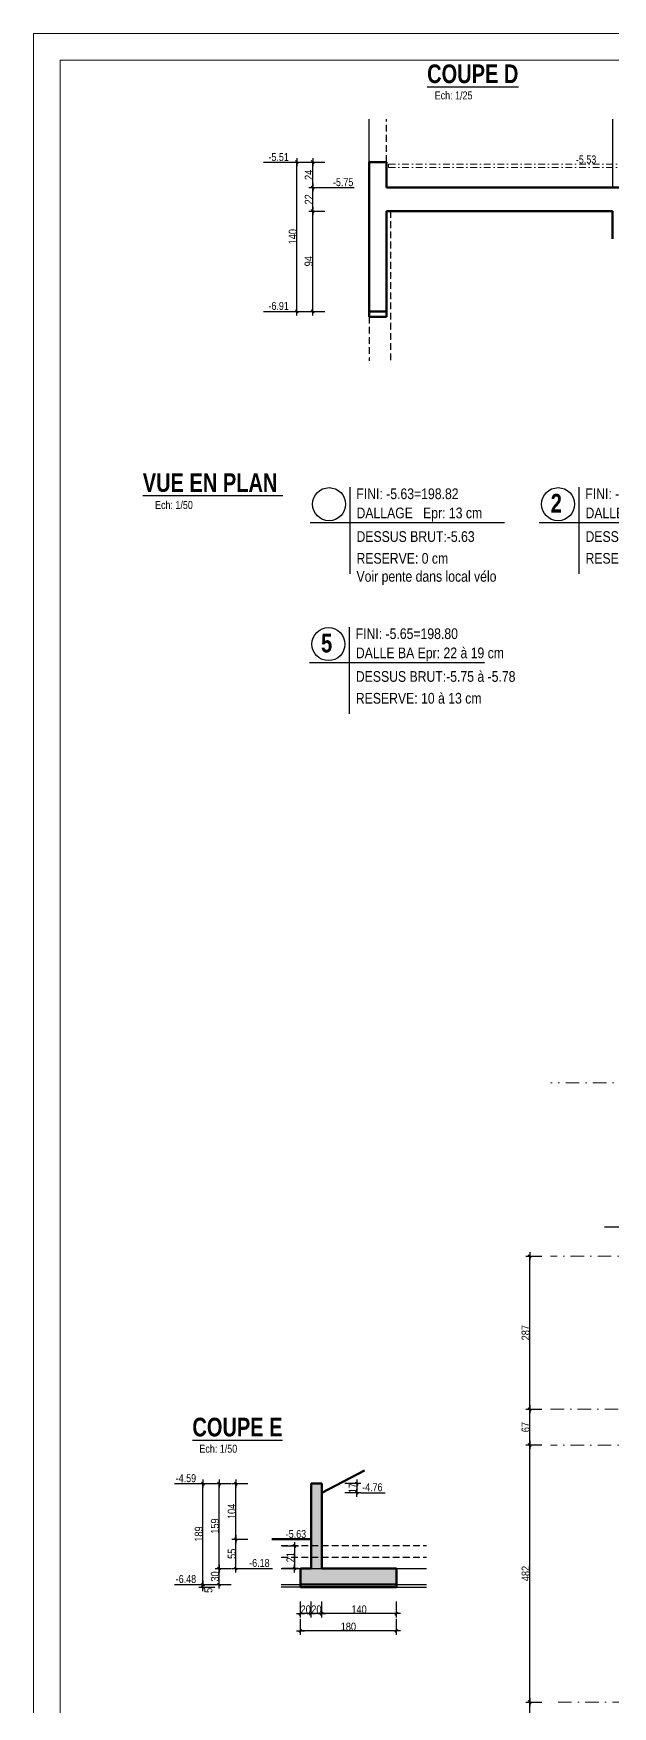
# Model space of a CAD drawing. Header units: centimetres. Extents: x 28113 to 82487, y -42944 to -12804.
# Drawn here: x 29133 to 30218, y -38185 to -35048 of the extents above; entities that cross this region are included whole.
import ezdxf
from ezdxf.enums import TextEntityAlignment as Align

# ---------------------------------------------------------------- set-up
doc = ezdxf.new("R2010")
doc.units = ezdxf.units.CM
doc.header["$LTSCALE"] = 0.5
doc.linetypes.add('CACHEX2', pattern=[19.05, 12.7, -6.35])
doc.linetypes.add('TIRETPTX2', pattern=[50.8, 25.4, -12.7, 0, -12.7])
doc.layers.get('DEFPOINTS').update_dxf_attribs({"linetype": 'CONTINUOUS'})
for name, color, linetype, lineweight in [('01_Cad_1_', 5, 'CONTINUOUS', 9), ('01_murs_coup', 5, 'CONTINUOUS', 60), ('01_tram_axes', 2, 'TIRETPTX2', 9)]:
    doc.layers.add(name, color=color, linetype=linetype, lineweight=lineweight)
for name, color, linetype in [('01_cote_gen', 4, 'CONTINUOUS'), ('01_linteaux', 2, 'CONTINUOUS'), ('01_poch_murs', 253, 'CONTINUOUS'), ('01_texte', 230, 'CONTINUOUS'), ('AA_COTES', 2, 'CONTINUOUS')]:
    doc.layers.add(name, color=color, linetype=linetype)
doc.styles.add('ARIAL NA', font='ARIALN.TTF')
doc.styles.add('impact', font='impact.ttf')
doc.styles.add('MATTE_TXT', font='arial.ttf')
doc.styles.add('STYLE2', font='ARIALN.TTF')
doc.dimstyles.new('JB25', dxfattribs={"dimscale": 0.1, "dimtxt": 150, "dimasz": 15, "dimexe": 0.1, "dimexo": 0.1, "dimgap": 0.09, "dimtad": 1, "dimdec": 1, "dimlfac": 0.5, "dimdsep": 46, "dimtxsty": 'STYLE2', "dimblk1": 'BOND_G', "dimblk2": 'BOND_D', "dimsah": 1, "dimcen": 1.5, "dimdle": 0.01, "dimse1": 1, "dimse2": 1, "dimclrd": 4, "dimclre": 2, "dimclrt": 6, "dimazin": 2, "dimtfac": 2.333333, "dimtdec": 1, "dimtix": 1, "dimtmove": 2, "dimatfit": 3, "dimldrblk": 'BOND_G', "dimfxl": 1, "dimtolj": 1, "dimtzin": 0, "dimarcsym": 0})
doc.dimstyles.new('JB50', dxfattribs={"dimscale": 0.1, "dimtxt": 150, "dimasz": 15, "dimexe": 0.1, "dimexo": 0.1, "dimgap": 0.09, "dimtad": 1, "dimdec": 1, "dimdsep": 46, "dimtxsty": 'STYLE2', "dimblk1": 'BOND_G', "dimblk2": 'BOND_D', "dimsah": 1, "dimcen": 1.5, "dimdle": 0.01, "dimse1": 1, "dimse2": 1, "dimclrd": 4, "dimclre": 2, "dimclrt": 6, "dimazin": 2, "dimtfac": 2.333333, "dimtdec": 1, "dimtix": 1, "dimtmove": 2, "dimatfit": 3, "dimldrblk": 'BOND_G', "dimfxl": 1, "dimtolj": 1, "dimtzin": 0, "dimarcsym": 0})

# ---------------------------------------------------------------- blocks, each defined once
blk = doc.blocks.new('BOND_G')
at = {"layer": 'AA_COTES', "color": 0}
for p, q in [((5, 0), (-5, 0)), ((1.8, 1.8), (-1.8, -1.8)), ((0, -5), (0, 15))]:
    blk.add_line(p, q, dxfattribs=at)
blk = doc.blocks.new('BOND_D')
at = {"layer": 'AA_COTES', "color": 0}
for p, q in [((5, 0), (-5, 0)), ((-1.8, -1.8), (1.8, 1.8)), ((0, 5), (0, -15))]:
    blk.add_line(p, q, dxfattribs=at)
blk = doc.blocks.new('*D3740')
at = {"layer": '01_cote_gen', "color": 4, "lineweight": -2, "ltscale": 2, "transparency": 16777216}
blk.add_line((30062.8, -38937), (30062.8, -38178), dxfattribs=at)
at = {"layer": 'DEFPOINTS', "color": 0, "ltscale": 2}
for p in [(30062.8, -38176.5), (30101.7, -38176.5), (30419.9, -38938.5)]:
    blk.add_point(p, dxfattribs=at)
at = {"layer": '01_cote_gen', "color": 4, "lineweight": -2, "ltscale": 2, "transparency": 16777216, "xscale": 1.5, "yscale": 1.5, "zscale": 1.5}
for name, p, rotation in [('BOND_D', (30062.8, -38176.5), 90), ('BOND_G', (30062.8, -38938.5), 270)]:
    blk.add_blockref(name, p, dxfattribs=dict(at, rotation=rotation))
at = {"layer": '01_cote_gen', "color": 6, "ltscale": 2, "transparency": 16777216, "insert": (30055.2, -38480.4), "char_height": 15, "attachment_point": 5, "rotation": 90, "style": 'STYLE2'}
blk.add_mtext('\\A1;762', dxfattribs=at)
blk = doc.blocks.new('*D3741')
at = {"layer": '01_cote_gen', "color": 4, "lineweight": -2, "ltscale": 2, "transparency": 16777216}
blk.add_line((30062.8, -38175), (30062.8, -37696), dxfattribs=at)
at = {"layer": 'DEFPOINTS', "color": 0, "ltscale": 2}
for p in [(30062.8, -37694.5), (30101.7, -37694.5), (30101.7, -38176.5)]:
    blk.add_point(p, dxfattribs=at)
at = {"layer": '01_cote_gen', "color": 4, "lineweight": -2, "ltscale": 2, "transparency": 16777216, "xscale": 1.5, "yscale": 1.5, "zscale": 1.5}
for name, p, rotation in [('BOND_D', (30062.8, -37694.5), 90), ('BOND_G', (30062.8, -38176.5), 270)]:
    blk.add_blockref(name, p, dxfattribs=dict(at, rotation=rotation))
at = {"layer": '01_cote_gen', "color": 6, "ltscale": 2, "transparency": 16777216, "insert": (30055.2, -37935.5), "char_height": 15, "attachment_point": 5, "rotation": 90, "style": 'STYLE2'}
blk.add_mtext('\\A1;482', dxfattribs=at)
blk = doc.blocks.new('*D3742')
at = {"layer": '01_cote_gen', "color": 4, "lineweight": -2, "ltscale": 2, "transparency": 16777216}
blk.add_line((30062.8, -37693), (30062.8, -37629), dxfattribs=at)
at = {"layer": 'DEFPOINTS', "color": 0, "ltscale": 2}
for p in [(30062.8, -37627.5), (30101.7, -37627.5), (30101.7, -37694.5)]:
    blk.add_point(p, dxfattribs=at)
at = {"layer": '01_cote_gen', "color": 4, "lineweight": -2, "ltscale": 2, "transparency": 16777216, "xscale": 1.5, "yscale": 1.5, "zscale": 1.5}
for name, p, rotation in [('BOND_D', (30062.8, -37627.5), 90), ('BOND_G', (30062.8, -37694.5), 270)]:
    blk.add_blockref(name, p, dxfattribs=dict(at, rotation=rotation))
at = {"layer": '01_cote_gen', "color": 6, "ltscale": 2, "transparency": 16777216, "insert": (30055.2, -37661), "char_height": 15, "attachment_point": 5, "rotation": 90, "style": 'STYLE2'}
blk.add_mtext('\\A1;67', dxfattribs=at)
blk = doc.blocks.new('*D3743')
at = {"layer": '01_cote_gen', "color": 4, "lineweight": -2, "ltscale": 2, "transparency": 16777216}
blk.add_line((30062.8, -37626), (30062.8, -37342), dxfattribs=at)
at = {"layer": 'DEFPOINTS', "color": 0, "ltscale": 2}
for p in [(30062.8, -37340.5), (30101.7, -37340.5), (30101.7, -37627.5)]:
    blk.add_point(p, dxfattribs=at)
at = {"layer": '01_cote_gen', "color": 4, "lineweight": -2, "ltscale": 2, "transparency": 16777216, "xscale": 1.5, "yscale": 1.5, "zscale": 1.5}
for name, p, rotation in [('BOND_D', (30062.8, -37340.5), 90), ('BOND_G', (30062.8, -37627.5), 270)]:
    blk.add_blockref(name, p, dxfattribs=dict(at, rotation=rotation))
at = {"layer": '01_cote_gen', "color": 6, "ltscale": 2, "transparency": 16777216, "insert": (30055.2, -37484), "char_height": 15, "attachment_point": 5, "rotation": 90, "style": 'STYLE2'}
blk.add_mtext('\\A1;287', dxfattribs=at)
blk = doc.blocks.new('*D3990')
at = {"layer": '01_cote_gen', "color": 4, "lineweight": -2, "ltscale": 2, "transparency": 16777216}
blk.add_line((29811.4, -38042.9), (29634.4, -38042.9), dxfattribs=at)
at = {"layer": 'DEFPOINTS', "color": 0, "ltscale": 2}
for p in [(29632.9, -37974.2), (29812.9, -37974.2), (29632.9, -38042.9)]:
    blk.add_point(p, dxfattribs=at)
at = {"layer": '01_cote_gen', "color": 4, "lineweight": -2, "ltscale": 2, "transparency": 16777216, "xscale": 1.5, "yscale": 1.5, "zscale": 1.5, "rotation": 180}
blk.add_blockref('BOND_D', (29632.9, -38042.9), dxfattribs=at)
at = {"layer": '01_cote_gen', "color": 4, "lineweight": -2, "ltscale": 2, "transparency": 16777216, "xscale": 1.5, "yscale": 1.5, "zscale": 1.5}
blk.add_blockref('BOND_G', (29812.9, -38042.9), dxfattribs=at)
at = {"layer": '01_cote_gen', "color": 6, "ltscale": 2, "transparency": 16777216, "insert": (29722.9, -38035.2), "char_height": 15, "attachment_point": 5, "style": 'STYLE2'}
blk.add_mtext('\\A1;180', dxfattribs=at)
blk = doc.blocks.new('*D3991')
at = {"layer": '01_cote_gen', "color": 4, "lineweight": -2, "ltscale": 2, "transparency": 16777216}
blk.add_line((29811.4, -38010.6), (29674.4, -38010.6), dxfattribs=at)
at = {"layer": 'DEFPOINTS', "color": 0, "ltscale": 2}
for p in [(29672.9, -37939.2), (29812.9, -37974.2), (29672.9, -38010.6)]:
    blk.add_point(p, dxfattribs=at)
at = {"layer": '01_cote_gen', "color": 4, "lineweight": -2, "ltscale": 2, "transparency": 16777216, "xscale": 1.5, "yscale": 1.5, "zscale": 1.5, "rotation": 180}
blk.add_blockref('BOND_D', (29672.9, -38010.6), dxfattribs=at)
at = {"layer": '01_cote_gen', "color": 4, "lineweight": -2, "ltscale": 2, "transparency": 16777216, "xscale": 1.5, "yscale": 1.5, "zscale": 1.5}
blk.add_blockref('BOND_G', (29812.9, -38010.6), dxfattribs=at)
at = {"layer": '01_cote_gen', "color": 6, "ltscale": 2, "transparency": 16777216, "insert": (29742.9, -38002.9), "char_height": 15, "attachment_point": 5, "style": 'STYLE2'}
blk.add_mtext('\\A1;140', dxfattribs=at)
blk = doc.blocks.new('*D3992')
at = {"layer": '01_cote_gen', "color": 4, "lineweight": -2, "ltscale": 2, "transparency": 16777216}
blk.add_line((29671.4, -38010.6), (29654.4, -38010.6), dxfattribs=at)
at = {"layer": 'DEFPOINTS', "color": 0, "ltscale": 2}
for p in [(29652.9, -37939.2), (29672.9, -37939.2), (29652.9, -38010.6)]:
    blk.add_point(p, dxfattribs=at)
at = {"layer": '01_cote_gen', "color": 4, "lineweight": -2, "ltscale": 2, "transparency": 16777216, "xscale": 1.5, "yscale": 1.5, "zscale": 1.5, "rotation": 180}
blk.add_blockref('BOND_D', (29652.9, -38010.6), dxfattribs=at)
at = {"layer": '01_cote_gen', "color": 4, "lineweight": -2, "ltscale": 2, "transparency": 16777216, "xscale": 1.5, "yscale": 1.5, "zscale": 1.5}
blk.add_blockref('BOND_G', (29672.9, -38010.6), dxfattribs=at)
at = {"layer": '01_cote_gen', "color": 6, "ltscale": 2, "transparency": 16777216, "insert": (29662.9, -38002.9), "char_height": 15, "attachment_point": 5, "style": 'STYLE2'}
blk.add_mtext('\\A1;20', dxfattribs=at)
blk = doc.blocks.new('*D3993')
at = {"layer": '01_cote_gen', "color": 4, "lineweight": -2, "ltscale": 2, "transparency": 16777216}
blk.add_line((29651.4, -38010.6), (29634.4, -38010.6), dxfattribs=at)
at = {"layer": 'DEFPOINTS', "color": 0, "ltscale": 2}
for p in [(29632.9, -37939.2), (29652.9, -37939.2), (29632.9, -38010.6)]:
    blk.add_point(p, dxfattribs=at)
at = {"layer": '01_cote_gen', "color": 4, "lineweight": -2, "ltscale": 2, "transparency": 16777216, "xscale": 1.5, "yscale": 1.5, "zscale": 1.5, "rotation": 180}
blk.add_blockref('BOND_D', (29632.9, -38010.6), dxfattribs=at)
at = {"layer": '01_cote_gen', "color": 4, "lineweight": -2, "ltscale": 2, "transparency": 16777216, "xscale": 1.5, "yscale": 1.5, "zscale": 1.5}
blk.add_blockref('BOND_G', (29652.9, -38010.6), dxfattribs=at)
at = {"layer": '01_cote_gen', "color": 6, "ltscale": 2, "transparency": 16777216, "insert": (29642.9, -38002.9), "char_height": 15, "attachment_point": 5, "style": 'STYLE2'}
blk.add_mtext('\\A1;20', dxfattribs=at)
blk = doc.blocks.new('*D3994')
at = {"layer": '01_cote_gen', "color": 4, "lineweight": -2, "ltscale": 2, "transparency": 16777216}
blk.add_line((29480.5, -37954.5), (29480.5, -37927.5), dxfattribs=at)
at = {"layer": 'DEFPOINTS', "color": 0, "ltscale": 2}
for p in [(29480.5, -37926), (29588.3, -37926), (29588.3, -37956)]:
    blk.add_point(p, dxfattribs=at)
at = {"layer": '01_cote_gen', "color": 4, "lineweight": -2, "ltscale": 2, "transparency": 16777216, "xscale": 1.5, "yscale": 1.5, "zscale": 1.5}
for name, p, rotation in [('BOND_D', (29480.5, -37926), 90), ('BOND_G', (29480.5, -37956), 270)]:
    blk.add_blockref(name, p, dxfattribs=dict(at, rotation=rotation))
at = {"layer": '01_cote_gen', "color": 6, "ltscale": 2, "transparency": 16777216, "insert": (29472.8, -37941), "char_height": 15, "attachment_point": 5, "rotation": 90, "style": 'STYLE2'}
blk.add_mtext('\\A1;30', dxfattribs=at)
blk = doc.blocks.new('*D3995')
at = {"layer": '01_cote_gen', "color": 4, "lineweight": -2, "ltscale": 2, "transparency": 16777216}
blk.add_line((29512, -37924.5), (29512, -37872.5), dxfattribs=at)
at = {"layer": 'DEFPOINTS', "color": 0, "ltscale": 2}
for p in [(29512, -37871), (29608.3, -37871), (29552, -37926)]:
    blk.add_point(p, dxfattribs=at)
at = {"layer": '01_cote_gen', "color": 4, "lineweight": -2, "ltscale": 2, "transparency": 16777216, "xscale": 1.5, "yscale": 1.5, "zscale": 1.5}
for name, p, rotation in [('BOND_D', (29512, -37871), 90), ('BOND_G', (29512, -37926), 270)]:
    blk.add_blockref(name, p, dxfattribs=dict(at, rotation=rotation))
at = {"layer": '01_cote_gen', "color": 6, "ltscale": 2, "transparency": 16777216, "insert": (29504.4, -37898.5), "char_height": 15, "attachment_point": 5, "rotation": 90, "style": 'STYLE2'}
blk.add_mtext('\\A1;55', dxfattribs=at)
blk = doc.blocks.new('*D3996')
at = {"layer": '01_cote_gen', "color": 4, "lineweight": -2, "ltscale": 2, "transparency": 16777216}
blk.add_line((29480.5, -37924.5), (29480.5, -37768.5), dxfattribs=at)
at = {"layer": 'DEFPOINTS', "color": 0, "ltscale": 2}
for p in [(29480.5, -37767), (29608.3, -37767), (29588.3, -37926)]:
    blk.add_point(p, dxfattribs=at)
at = {"layer": '01_cote_gen', "color": 4, "lineweight": -2, "ltscale": 2, "transparency": 16777216, "xscale": 1.5, "yscale": 1.5, "zscale": 1.5}
for name, p, rotation in [('BOND_D', (29480.5, -37767), 90), ('BOND_G', (29480.5, -37926), 270)]:
    blk.add_blockref(name, p, dxfattribs=dict(at, rotation=rotation))
at = {"layer": '01_cote_gen', "color": 6, "ltscale": 2, "transparency": 16777216, "insert": (29472.8, -37846.5), "char_height": 15, "attachment_point": 5, "rotation": 90, "style": 'STYLE2'}
blk.add_mtext('\\A1;159', dxfattribs=at)
blk = doc.blocks.new('*D3997')
at = {"layer": '01_cote_gen', "color": 4, "lineweight": -2, "ltscale": 2, "transparency": 16777216}
blk.add_line((29450.2, -37954.5), (29450.2, -37768.5), dxfattribs=at)
at = {"layer": 'DEFPOINTS', "color": 0, "ltscale": 2}
for p in [(29450.2, -37767), (29608.3, -37767), (29588.3, -37956)]:
    blk.add_point(p, dxfattribs=at)
at = {"layer": '01_cote_gen', "color": 4, "lineweight": -2, "ltscale": 2, "transparency": 16777216, "xscale": 1.5, "yscale": 1.5, "zscale": 1.5}
for name, p, rotation in [('BOND_D', (29450.2, -37767), 90), ('BOND_G', (29450.2, -37956), 270)]:
    blk.add_blockref(name, p, dxfattribs=dict(at, rotation=rotation))
at = {"layer": '01_cote_gen', "color": 6, "ltscale": 2, "transparency": 16777216, "insert": (29442.5, -37861.5), "char_height": 15, "attachment_point": 5, "rotation": 90, "style": 'STYLE2'}
blk.add_mtext('\\A1;189', dxfattribs=at)
blk = doc.blocks.new('*D3998')
at = {"layer": '01_cote_gen', "color": 4, "lineweight": -2, "ltscale": 2, "transparency": 16777216}
blk.add_line((29450.2, -37959.5), (29450.2, -37957.5), dxfattribs=at)
at = {"layer": 'DEFPOINTS', "color": 0, "ltscale": 2}
for p in [(29450.2, -37956), (29620.8, -37956), (29620.8, -37961)]:
    blk.add_point(p, dxfattribs=at)
at = {"layer": '01_cote_gen', "color": 4, "lineweight": -2, "ltscale": 2, "transparency": 16777216, "xscale": 1.5, "yscale": 1.5, "zscale": 1.5}
for name, p, rotation in [('BOND_D', (29450.2, -37956), 90), ('BOND_G', (29450.2, -37961), 270)]:
    blk.add_blockref(name, p, dxfattribs=dict(at, rotation=rotation))
at = {"layer": '01_cote_gen', "color": 6, "ltscale": 2, "transparency": 16777216, "insert": (29460.5, -37967), "char_height": 15, "attachment_point": 5, "rotation": 90, "style": 'STYLE2'}
blk.add_mtext('\\A1;5', dxfattribs=at)
blk = doc.blocks.new('*D3999')
at = {"layer": '01_cote_gen', "color": 4, "lineweight": -2, "transparency": 16777216}
blk.add_line((29621.8, -37885.5), (29621.8, -37924.5), dxfattribs=at)
at = {"layer": 'DEFPOINTS', "color": 0}
for p in [(29599.3, -37884), (29563, -37926), (29621.8, -37926)]:
    blk.add_point(p, dxfattribs=at)
at = {"layer": '01_cote_gen', "color": 4, "lineweight": -2, "transparency": 16777216, "xscale": 1.5, "yscale": 1.5, "zscale": 1.5}
for name, p, rotation in [('BOND_G', (29621.8, -37884), 90), ('BOND_D', (29621.8, -37926), 270)]:
    blk.add_blockref(name, p, dxfattribs=dict(at, rotation=rotation))
at = {"layer": '01_cote_gen', "color": 6, "transparency": 16777216, "insert": (29614.3, -37905), "char_height": 15, "attachment_point": 5, "rotation": 90, "style": 'STYLE2'}
blk.add_mtext('\\A1;21', dxfattribs=at)
blk = doc.blocks.new('*D4000')
at = {"layer": '01_cote_gen', "color": 4, "lineweight": -2, "ltscale": 2, "transparency": 16777216}
blk.add_line((29738.7, -37768.5), (29738.7, -37782.5), dxfattribs=at)
at = {"layer": 'DEFPOINTS', "color": 0, "ltscale": 2}
for p in [(29672.9, -37767), (29672.9, -37784), (29738.7, -37784)]:
    blk.add_point(p, dxfattribs=at)
at = {"layer": '01_cote_gen', "color": 4, "lineweight": -2, "ltscale": 2, "transparency": 16777216, "xscale": 1.5, "yscale": 1.5, "zscale": 1.5}
for name, p, rotation in [('BOND_G', (29738.7, -37767), 90), ('BOND_D', (29738.7, -37784), 270)]:
    blk.add_blockref(name, p, dxfattribs=dict(at, rotation=rotation))
at = {"layer": '01_cote_gen', "color": 6, "ltscale": 2, "transparency": 16777216, "insert": (29731.2, -37775.5), "char_height": 15, "attachment_point": 5, "rotation": 90, "style": 'STYLE2'}
blk.add_mtext('\\A1;17', dxfattribs=at)
blk = doc.blocks.new('*D4175')
at = {"layer": '01_cote_gen', "color": 4, "lineweight": -2, "ltscale": 2, "transparency": 16777216}
blk.add_line((29512, -37869.5), (29512, -37768.5), dxfattribs=at)
at = {"layer": 'DEFPOINTS', "color": 0, "ltscale": 2}
for p in [(29512, -37767), (29652.9, -37767), (29534.5, -37871)]:
    blk.add_point(p, dxfattribs=at)
at = {"layer": '01_cote_gen', "color": 4, "lineweight": -2, "ltscale": 2, "transparency": 16777216, "xscale": 1.5, "yscale": 1.5, "zscale": 1.5}
for name, p, rotation in [('BOND_D', (29512, -37767), 90), ('BOND_G', (29512, -37871), 270)]:
    blk.add_blockref(name, p, dxfattribs=dict(at, rotation=rotation))
at = {"layer": '01_cote_gen', "color": 6, "ltscale": 2, "transparency": 16777216, "insert": (29504.4, -37819), "char_height": 15, "attachment_point": 5, "rotation": 90, "style": 'STYLE2'}
blk.add_mtext('\\A1;104', dxfattribs=at)
blk = doc.blocks.new('*D4406')
at = {"layer": '01_poch_murs', "color": 4, "lineweight": -2, "ltscale": 2, "transparency": 16777216}
blk.add_line((29656.1, -35335.7), (29656.1, -35290.7), dxfattribs=at)
at = {"layer": 'DEFPOINTS', "color": 0, "ltscale": 2}
for p in [(29656.1, -35289.2), (29737, -35289.2), (29737, -35337.2)]:
    blk.add_point(p, dxfattribs=at)
at = {"layer": '01_poch_murs', "color": 4, "lineweight": -2, "ltscale": 2, "transparency": 16777216, "xscale": 1.5, "yscale": 1.5, "zscale": 1.5}
for name, p, rotation in [('BOND_D', (29656.1, -35289.2), 90), ('BOND_G', (29656.1, -35337.2), 270)]:
    blk.add_blockref(name, p, dxfattribs=dict(at, rotation=rotation))
at = {"layer": '01_poch_murs', "color": 6, "ltscale": 2, "transparency": 16777216, "insert": (29648.6, -35313.2), "char_height": 15, "attachment_point": 5, "rotation": 90, "style": 'STYLE2'}
blk.add_mtext('\\A1;24', dxfattribs=at)
blk = doc.blocks.new('*D4407')
at = {"layer": '01_poch_murs', "color": 4, "lineweight": -2, "ltscale": 2, "transparency": 16777216}
blk.add_line((29656.1, -35379.7), (29656.1, -35338.7), dxfattribs=at)
at = {"layer": 'DEFPOINTS', "color": 0, "ltscale": 2}
for p in [(29656.1, -35337.2), (29737, -35337.2), (29736.9, -35381.2)]:
    blk.add_point(p, dxfattribs=at)
at = {"layer": '01_poch_murs', "color": 4, "lineweight": -2, "ltscale": 2, "transparency": 16777216, "xscale": 1.5, "yscale": 1.5, "zscale": 1.5}
for name, p, rotation in [('BOND_D', (29656.1, -35337.2), 90), ('BOND_G', (29656.1, -35381.2), 270)]:
    blk.add_blockref(name, p, dxfattribs=dict(at, rotation=rotation))
at = {"layer": '01_poch_murs', "color": 6, "ltscale": 2, "transparency": 16777216, "insert": (29648.6, -35359.2), "char_height": 15, "attachment_point": 5, "rotation": 90, "style": 'STYLE2'}
blk.add_mtext('\\A1;22', dxfattribs=at)
blk = doc.blocks.new('*D4408')
at = {"layer": '01_poch_murs', "color": 4, "lineweight": -2, "ltscale": 2, "transparency": 16777216}
blk.add_line((29656.1, -35567.7), (29656.1, -35382.7), dxfattribs=at)
at = {"layer": 'DEFPOINTS', "color": 0, "ltscale": 2}
for p in [(29656.1, -35381.2), (29736.9, -35381.2), (29720.8, -35569.2)]:
    blk.add_point(p, dxfattribs=at)
at = {"layer": '01_poch_murs', "color": 4, "lineweight": -2, "ltscale": 2, "transparency": 16777216, "xscale": 1.5, "yscale": 1.5, "zscale": 1.5}
for name, p, rotation in [('BOND_D', (29656.1, -35381.2), 90), ('BOND_G', (29656.1, -35569.2), 270)]:
    blk.add_blockref(name, p, dxfattribs=dict(at, rotation=rotation))
at = {"layer": '01_poch_murs', "color": 6, "ltscale": 2, "transparency": 16777216, "insert": (29648.4, -35475.2), "char_height": 15, "attachment_point": 5, "rotation": 90, "style": 'STYLE2'}
blk.add_mtext('\\A1;94', dxfattribs=at)
blk = doc.blocks.new('*D4409')
at = {"layer": '01_poch_murs', "color": 4, "lineweight": -2, "ltscale": 2, "transparency": 16777216}
blk.add_line((29626.3, -35567.7), (29626.3, -35290.7), dxfattribs=at)
at = {"layer": 'DEFPOINTS', "color": 0, "ltscale": 2}
for p in [(29626.3, -35289.2), (29678.6, -35289.2), (29678.6, -35569.2)]:
    blk.add_point(p, dxfattribs=at)
at = {"layer": '01_poch_murs', "color": 4, "lineweight": -2, "ltscale": 2, "transparency": 16777216, "xscale": 1.5, "yscale": 1.5, "zscale": 1.5}
for name, p, rotation in [('BOND_D', (29626.3, -35289.2), 90), ('BOND_G', (29626.3, -35569.2), 270)]:
    blk.add_blockref(name, p, dxfattribs=dict(at, rotation=rotation))
at = {"layer": '01_poch_murs', "color": 6, "ltscale": 2, "transparency": 16777216, "insert": (29618.7, -35429.2), "char_height": 15, "attachment_point": 5, "rotation": 90, "style": 'STYLE2'}
blk.add_mtext('\\A1;140', dxfattribs=at)

msp = doc.modelspace()

# ---------------------------------------------------------------- hatches: boundary and pattern name
at = {"layer": '01_poch_murs', "ltscale": 2}
h = msp.add_hatch(color=256, dxfattribs=at)
h.dxf.hatch_style = 1
h.paths.add_polyline_path([(29632.895, -37926), (29652.895, -37926), (29652.895, -37767), (29672.895, -37767), (29672.895, -37926), (29812.895, -37926), (29812.895, -37956), (29632.895, -37956)])

# ---------------------------------------------------------------- linework, layer by layer
at = {"layer": '01_Cad_1_'}
for p in [(35072.592, -35048.151), (29132.592, -39248.151)]:
    msp.add_line(p, (29132.592, -35048.151), dxfattribs=at)
at = {"layer": '01_Cad_1_', "color": 2}
for p in [(35022.592, -35098.151), (29182.592, -39198.151)]:
    msp.add_line(p, (29182.592, -35098.151), dxfattribs=at)
at = {"layer": '01_cote_gen', "ltscale": 2}
for p, q in [((29632.895, -37961), (29596.631, -37961)), ((29812.895, -37961), (29869.307, -37961))]:
    msp.add_line(p, q, dxfattribs=at)
at = {"layer": '01_linteaux'}
for p, q in [((29762.053, -35289.183), (29762.053, -35208.772)), ((30218.053, -35208.772), (30218.053, -35337.183)), ((30203.104, -37285.545), (30355.166, -37285.545)), ((29596.631, -37926), (29869.334, -37926)), ((29652.895, -37926), (29672.895, -37926)), ((29596.631, -37956), (29869.334, -37956))]:
    msp.add_line(p, q, dxfattribs=at)
at = {"layer": '01_linteaux', "linetype": 'CACHEX2', "ltscale": 2}
for p, q in [((29794.327, -35289.173), (29794.327, -35208.772)), ((29802.053, -35381.183), (29802.053, -35662.186)), ((29762.053, -35579.183), (29762.053, -35662.186)), ((29596.631, -37883), (29869.334, -37883)), ((29596.631, -37905), (29869.334, -37905))]:
    msp.add_line(p, q, dxfattribs=at)
at = {"layer": '01_murs_coup'}
for p, q in [((29762.053, -35289.183), (29794.327, -35289.173)), ((29762.053, -35289.183), (29762.053, -35579.183)), ((29794.327, -35289.173), (29794.285, -35337.183)), ((29794.285, -35337.183), (30250.053, -35337.183)), ((29794.241, -35381.183), (29794.043, -35579.183)), ((29794.241, -35381.183), (30218.053, -35381.183)), ((30218.053, -35381.183), (30218.053, -35433.183)), ((29762.053, -35569.183), (29794.053, -35569.183)), ((29762.053, -35579.183), (29794.043, -35579.183)), ((29672.895, -37767), (29652.895, -37767)), ((29652.895, -37767), (29652.895, -37926)), ((29672.895, -37767), (29672.895, -37926)), ((29632.895, -37926), (29632.895, -37956)), ((29632.895, -37926), (29652.895, -37926)), ((29672.895, -37926), (29812.895, -37926)), ((29812.895, -37926), (29812.895, -37956)), ((29812.895, -37956), (29632.895, -37956)), ((29632.895, -37956), (29632.895, -37961)), ((29632.895, -37961), (29812.895, -37961)), ((29812.895, -37956), (29812.895, -37961))]:
    msp.add_line(p, q, dxfattribs=at)
at = {"layer": '01_murs_coup', "linetype": 'Continuous', "lineweight": 50}
for p, q in [((29672.895, -37784), (29752.986, -37742.587)), ((29579.159, -37871), (29652.895, -37871))]:
    msp.add_line(p, q, dxfattribs=at)
at = {"layer": '01_texte'}
for p, q in [((29563.783, -35289.173), (29618.827, -35289.173)), ((29678.616, -35337.183), (29733.66, -35337.183)), ((29563.783, -35569.183), (29618.827, -35569.183)), ((29725.426, -35898.712), (29725.426, -36061.355)), ((30154.713, -35898.712), (30154.713, -36061.355)), ((29651.254, -35965.097), (30015.58, -35965.097)), ((30080.541, -35965.097), (30408.255, -35965.097)), ((29724.233, -36161.068), (29724.233, -36323.711)), ((29650.061, -36227.453), (29977.775, -36227.453)), ((29396.794, -37767), (29442.713, -37767)), ((29746.221, -37784), (29792.14, -37784)), ((29534.523, -37926), (29580.442, -37926)), ((29396.794, -37956), (29442.713, -37956))]:
    msp.add_line(p, q, dxfattribs=at)
for centre in [(29686.701, -35930.687), (30115.988, -35930.687), (29685.508, -36193.042)]:
    msp.add_circle(centre, 30.98, dxfattribs=at)
at = {"layer": '01_tram_axes', "ltscale": 2}
for p, q in [((29798.329, -35293.183), (29798.323, -35299.183)), ((31988.169, -37015.545), (30101.712, -37015.545)), ((32099.064, -37340.545), (30101.712, -37340.545)), ((30101.712, -37627.548), (30703.849, -37627.548)), ((32099.064, -37694.548), (30101.712, -37694.548)), ((31108.463, -38176.549), (30101.712, -38176.549))]:
    msp.add_line(p, q, dxfattribs=at)
at = {"layer": '01_tram_axes'}
for p, q in [((29798.323, -35299.183), (30246.053, -35299.183)), ((29798.329, -35293.183), (30246.053, -35293.183))]:
    msp.add_line(p, q, dxfattribs=at)

# ---------------------------------------------------------------- texts
at = {"layer": '01_texte', "style": 'impact'}
for s, p in [('%%UCOUPE D', (29956.033, -35151.709)), ('%%UVUE EN PLAN ', (29468.848, -35918.096)), ('%%UCOUPE E', (29514.968, -37688.938))]:
    msp.add_text(s, height=35, dxfattribs=at).set_placement(p, align=Align.BOTTOM_CENTER)
at = {"layer": '01_texte', "style": 'MATTE_TXT', "width": 0.8}
for s, p in [('Ech: 1/25', (29920.156, -35176.269)), ('-5.51', (29592.185, -35291.819)), ('-5.53', (30168.453, -35296.404)), ('-5.75', (29713.056, -35338.959)), ('-6.91', (29592.185, -35570.959)), ('Ech: 1/50', (29395.947, -35944.151)), ('Ech: 1/50', (29479.091, -37713.498)), ('-4.59', (29418.385, -37768.776)), ('-4.76', (29767.812, -37785.776)), ('-5.63', (29624.612, -37873.497)), ('-6.18', (29556.114, -37927.776)), ('-6.48', (29418.385, -37957.776))]:
    msp.add_text(s, height=15, dxfattribs=at).set_placement(p, align=Align.BOTTOM_CENTER)
at = {"layer": '01_texte', "style": 'ARIAL NA'}
for s, p in [('FINI: -5.63=198.82', (29737.765, -35921.151)), ('FINI: -5.63=198.82', (30167.052, -35921.151)), ('DALLAGE   Epr: 13 cm', (29738.128, -35957.113)), ('DALLE BA Epr: 22 cm', (30167.416, -35957.113)), ('DESSUS BRUT:-5.63', (29738.128, -36001.357)), ('DESSUS BRUT:-5.75', (30167.416, -36001.357)), ('RESERVE: 0 cm', (29738.128, -36042.198)), ('RESERVE: 12 cm', (30167.416, -36042.198)), ('Voir pente dans local vélo', (29738.128, -36076.031)), ('FINI: -5.65=198.80', (29736.572, -36183.507)), ('DALLE BA Epr: 22 à 19 cm', (29736.935, -36219.469)), ('DESSUS BRUT:-5.75 à -5.78', (29736.935, -36263.713)), ('RESERVE: 10 à 13 cm', (29736.935, -36304.554))]:
    msp.add_text(s, height=20, dxfattribs=at).set_placement(p)
at = {"layer": '01_texte', "style": 'impact'}
for s, p in [('2', (30112.649, -35928.805)), ('5', (29682.169, -36191.161))]:
    msp.add_text(s, height=35, dxfattribs=at).set_placement(p, align=Align.MIDDLE_CENTER)

# ---------------------------------------------------------------- dimensions: what is measured, and where the dimension line sits
at = {"layer": '01_cote_gen', "ltscale": 2}
for base, p1, p2, picture, middle in [((30062.847, -37340.545), (30101.712, -37627.548), (30101.712, -37340.545), '*D3743', (30055.18, -37484.046)), ((30062.847, -37627.548), (30101.712, -37694.548), (30101.712, -37627.548), '*D3742', (30055.18, -37661.048)), ((30062.847, -37694.548), (30101.712, -38176.549), (30101.712, -37694.548), '*D3741', (30055.18, -37935.548)), ((29450.213, -37767), (29588.259, -37956), (29608.259, -37767), '*D3997', (29442.546, -37861.5)), ((29480.5, -37767), (29588.259, -37926), (29608.259, -37767), '*D3996', (29472.832, -37846.5)), ((29512.023, -37767), (29534.523, -37871), (29652.895, -37767), '*D4175', (29504.355, -37819)), ((29738.721, -37784), (29672.895, -37767), (29672.895, -37784), '*D4000', (29731.182, -37775.5)), ((29512.023, -37871), (29551.996, -37926), (29608.259, -37871), '*D3995', (29504.386, -37898.5)), ((29480.5, -37926), (29588.259, -37956), (29588.259, -37926), '*D3994', (29472.832, -37941))]:
    dim = msp.add_linear_dim(base=base, p1=p1, p2=p2, angle=90, dimstyle='JB50', dxfattribs=at)
    dim.commit()
    dim.dimension.update_dxf_attribs({"geometry": picture, "text_midpoint": middle})
at = {"layer": '01_cote_gen'}
dim = msp.add_linear_dim(base=(29621.835, -37926), p1=(29599.335, -37884.003), p2=(29562.968, -37926), angle=90, dimstyle='JB25', dxfattribs=at)
dim.commit()
dim.dimension.update_dxf_attribs({"geometry": '*D3999', "text_midpoint": (29614.295, -37905.002)})
at = {"layer": '01_cote_gen', "ltscale": 2}
for base, p1, p2, picture, middle in [((29450.213, -37956), (29620.807, -37961), (29620.807, -37956), '*D3998', (29460.472, -37966.972)), ((30062.847, -38176.549), (30419.906, -38938.54), (30101.712, -38176.549), '*D3740', (30055.18, -38480.366))]:
    dim = msp.add_linear_dim(base=base, p1=p1, p2=p2, angle=90, dimstyle='JB50', dxfattribs=at)
    dim.commit()
    dim.dimension.update_dxf_attribs({"geometry": picture, "text_midpoint": middle, "dimtype": 160})
for base, p1, p2, picture, middle in [((29632.895, -38010.59), (29652.895, -37939.161), (29632.895, -37939.161), '*D3993', (29642.895, -38002.922)), ((29652.895, -38010.59), (29672.895, -37939.161), (29652.895, -37939.161), '*D3992', (29662.895, -38002.922)), ((29672.895, -38010.59), (29812.895, -37974.161), (29672.895, -37939.161), '*D3991', (29742.895, -38002.922)), ((29632.895, -38042.893), (29812.895, -37974.161), (29632.895, -37974.161), '*D3990', (29722.895, -38035.226))]:
    dim = msp.add_linear_dim(base=base, p1=p1, p2=p2, dimstyle='JB50', dxfattribs=at)
    dim.commit()
    dim.dimension.update_dxf_attribs({"geometry": picture, "text_midpoint": middle})
at = {"layer": '01_poch_murs', "ltscale": 2}
for base, p1, p2, picture, middle in [((29626.327, -35289.173), (29678.616, -35569.183), (29678.616, -35289.173), '*D4409', (29618.659, -35429.178)), ((29656.116, -35289.173), (29736.99, -35337.183), (29737.032, -35289.173), '*D4406', (29648.577, -35313.178)), ((29656.116, -35337.183), (29736.946, -35381.183), (29736.99, -35337.183), '*D4407', (29648.577, -35359.183)), ((29656.116, -35381.183), (29720.758, -35569.183), (29736.946, -35381.183), '*D4408', (29648.449, -35475.183))]:
    dim = msp.add_linear_dim(base=base, p1=p1, p2=p2, angle=90, dimstyle='JB25', dxfattribs=at)
    dim.commit()
    dim.dimension.update_dxf_attribs({"geometry": picture, "text_midpoint": middle})

doc.saveas('drawing.dxf')
